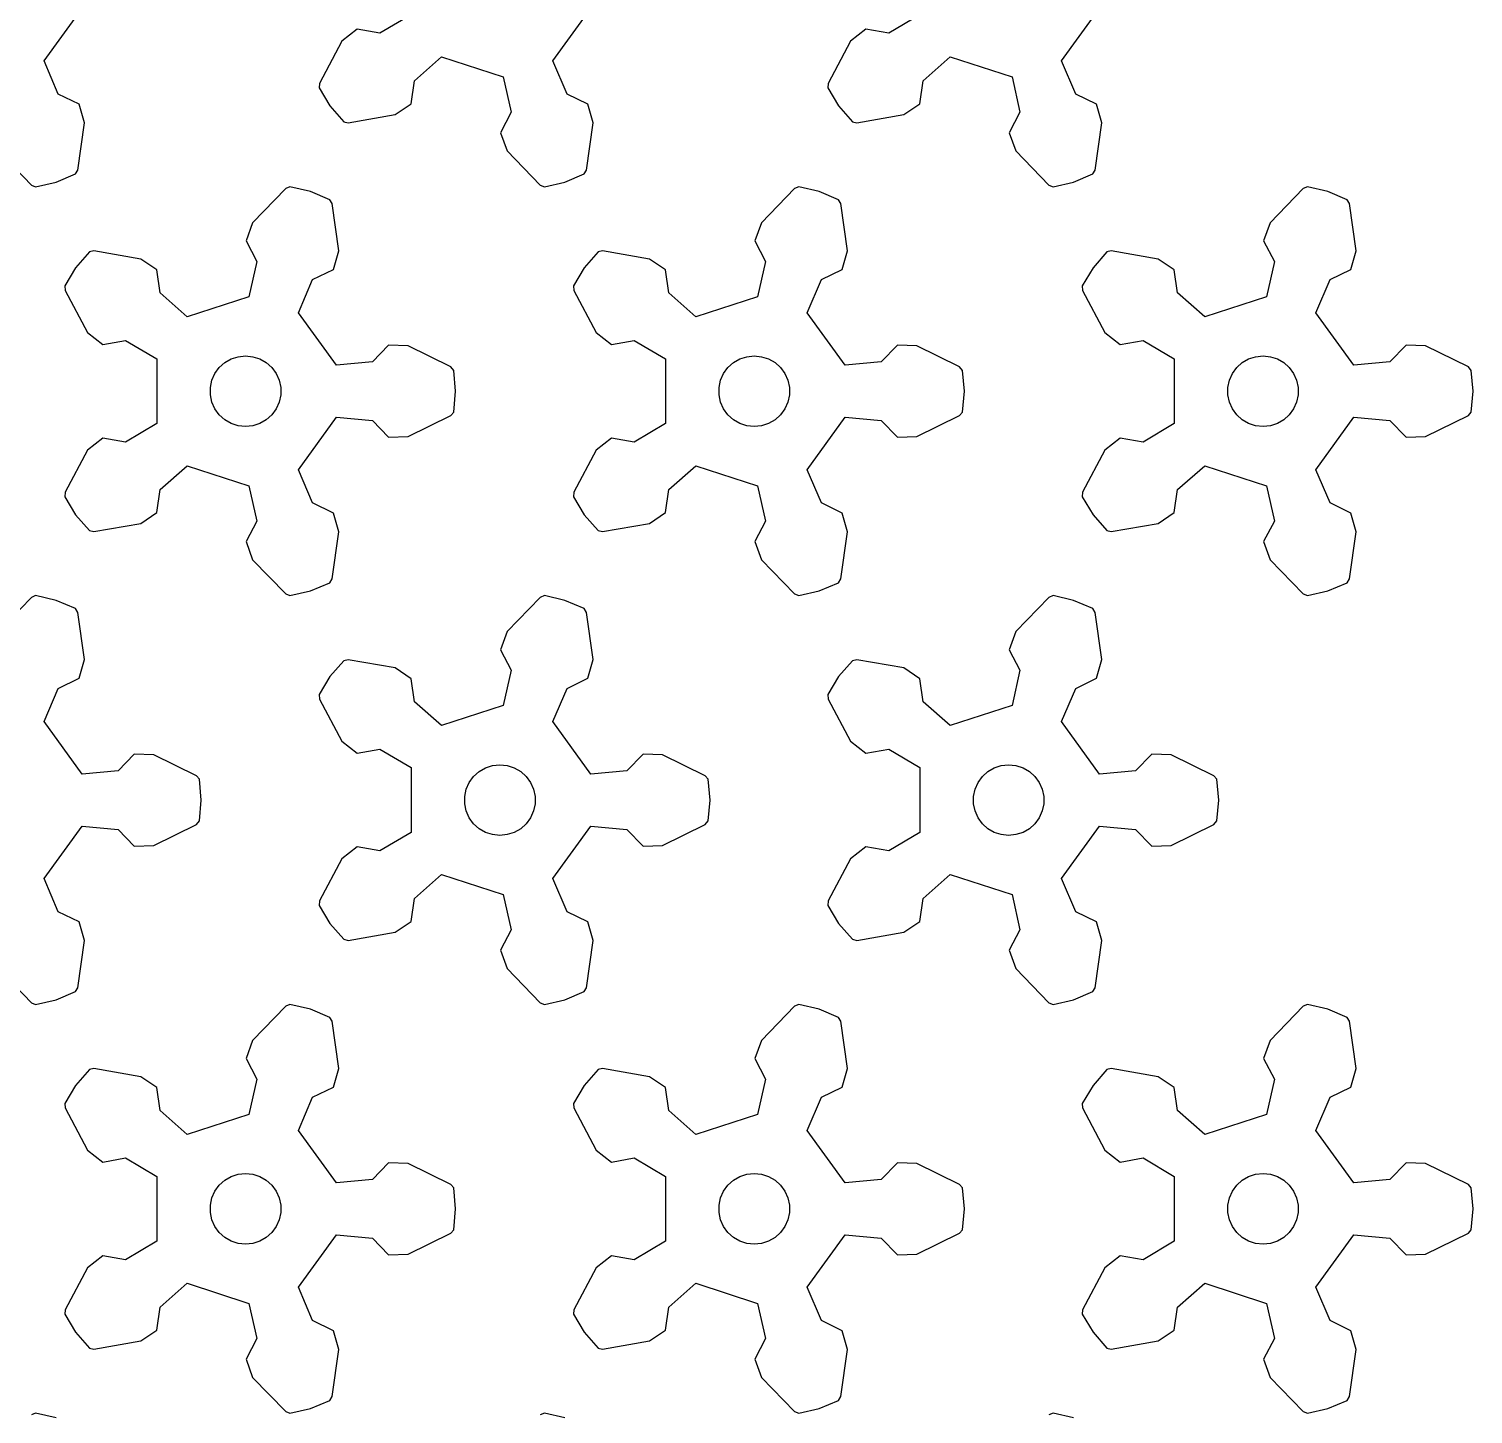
# Model space of a CAD drawing. Extents: x 0 to 211, y 0 to 226.
# Drawn here: x 149.5 to 210.8, y 104.1 to 162.8 of the extents above; entities that cross this region are included whole.
import ezdxf

# ---------------------------------------------------------------- set-up
doc = ezdxf.new("R2010")
doc.units = 0

msp = doc.modelspace()

# ---------------------------------------------------------------- linework, layer by layer
for p, q in [((150.179, 161.49), (151.796, 163.716)), ((171.759, 161.49), (173.376, 163.716)), ((193.339, 161.49), (194.956, 163.716)), ((165.748, 163.443), (164.43, 162.659)), ((187.328, 163.443), (186.01, 162.659)), ((163.459, 162.829), (162.811, 162.321)), ((164.43, 162.659), (163.459, 162.829)), ((185.04, 162.829), (184.391, 162.321)), ((186.01, 162.659), (185.04, 162.829)), ((162.811, 162.321), (161.863, 160.535)), ((184.391, 162.321), (183.443, 160.535)), ((150.784, 160.081), (150.179, 161.49)), ((165.891, 160.647), (167.044, 161.658)), ((167.044, 161.658), (169.661, 160.808)), ((172.364, 160.081), (171.759, 161.49)), ((187.471, 160.647), (188.624, 161.658)), ((188.624, 161.658), (191.241, 160.808)), ((193.944, 160.081), (193.339, 161.49)), ((161.863, 160.535), (161.85, 160.344)), ((165.753, 159.672), (165.891, 160.647)), ((169.661, 160.808), (169.999, 159.312)), ((183.443, 160.535), (183.43, 160.344)), ((187.333, 159.672), (187.471, 160.647)), ((191.241, 160.808), (191.579, 159.312)), ((151.669, 159.648), (150.784, 160.081)), ((161.85, 160.344), (162.307, 159.58)), ((173.249, 159.648), (172.364, 160.081)), ((183.43, 160.344), (183.887, 159.58)), ((194.829, 159.648), (193.944, 160.081)), ((151.896, 158.856), (151.669, 159.648)), ((162.307, 159.58), (162.893, 158.909)), ((165.07, 159.212), (165.753, 159.672)), ((169.999, 159.312), (169.538, 158.442)), ((173.476, 158.856), (173.249, 159.648)), ((183.887, 159.58), (184.473, 158.909)), ((186.65, 159.212), (187.333, 159.672)), ((191.579, 159.312), (191.118, 158.442)), ((195.056, 158.856), (194.829, 159.648)), ((151.612, 156.854), (151.896, 158.856)), ((162.893, 158.909), (163.079, 158.863)), ((163.079, 158.863), (165.07, 159.212)), ((173.192, 156.854), (173.476, 158.856)), ((184.473, 158.909), (184.659, 158.863)), ((184.659, 158.863), (186.65, 159.212)), ((194.772, 156.854), (195.056, 158.856)), ((169.538, 158.442), (169.82, 157.668)), ((191.118, 158.442), (191.4, 157.668)), ((148.24, 157.668), (149.646, 156.215)), ((169.82, 157.668), (171.226, 156.215)), ((191.4, 157.668), (192.806, 156.215)), ((151.511, 156.692), (151.612, 156.854)), ((173.091, 156.692), (173.192, 156.854)), ((194.671, 156.692), (194.772, 156.854)), ((149.823, 156.144), (150.692, 156.342)), ((150.692, 156.342), (151.511, 156.692)), ((171.403, 156.144), (172.272, 156.342)), ((172.272, 156.342), (173.091, 156.692)), ((192.983, 156.144), (193.852, 156.342)), ((193.852, 156.342), (194.671, 156.692)), ((149.646, 156.215), (149.823, 156.144)), ((160.436, 156.072), (159.03, 154.62)), ((160.613, 156.144), (160.436, 156.072)), ((161.482, 155.946), (160.613, 156.144)), ((162.301, 155.596), (161.482, 155.946)), ((171.226, 156.215), (171.403, 156.144)), ((182.016, 156.072), (180.61, 154.62)), ((182.193, 156.144), (182.016, 156.072)), ((183.062, 155.946), (182.193, 156.144)), ((183.881, 155.596), (183.062, 155.946)), ((192.806, 156.215), (192.983, 156.144)), ((203.596, 156.072), (202.19, 154.62)), ((203.773, 156.144), (203.596, 156.072)), ((204.642, 155.946), (203.773, 156.144)), ((205.461, 155.596), (204.642, 155.946)), ((162.402, 155.433), (162.301, 155.596)), ((162.686, 153.432), (162.402, 155.433)), ((183.982, 155.433), (183.881, 155.596)), ((184.266, 153.432), (183.982, 155.433)), ((205.562, 155.433), (205.461, 155.596)), ((205.846, 153.432), (205.562, 155.433)), ((159.03, 154.62), (158.748, 153.846)), ((180.61, 154.62), (180.328, 153.846)), ((202.19, 154.62), (201.908, 153.846)), ((158.748, 153.846), (159.209, 152.976)), ((180.328, 153.846), (180.789, 152.976)), ((201.908, 153.846), (202.369, 152.976)), ((152.103, 153.379), (151.517, 152.708)), ((152.289, 153.425), (152.103, 153.379)), ((154.28, 153.076), (152.289, 153.425)), ((162.459, 152.64), (162.686, 153.432)), ((173.683, 153.379), (173.097, 152.708)), ((173.869, 153.425), (173.683, 153.379)), ((175.86, 153.076), (173.869, 153.425)), ((184.039, 152.64), (184.266, 153.432)), ((195.263, 153.379), (194.677, 152.708)), ((195.449, 153.425), (195.263, 153.379)), ((197.44, 153.076), (195.449, 153.425)), ((205.619, 152.64), (205.846, 153.432)), ((151.517, 152.708), (151.06, 151.943)), ((154.963, 152.616), (154.28, 153.076)), ((155.101, 151.641), (154.963, 152.616)), ((159.209, 152.976), (158.871, 151.48)), ((161.574, 152.207), (162.459, 152.64)), ((173.097, 152.708), (172.64, 151.943)), ((176.543, 152.616), (175.86, 153.076)), ((176.681, 151.641), (176.543, 152.616)), ((180.789, 152.976), (180.451, 151.48)), ((183.154, 152.207), (184.039, 152.64)), ((194.677, 152.708), (194.22, 151.943)), ((198.123, 152.616), (197.44, 153.076)), ((198.261, 151.641), (198.123, 152.616)), ((202.369, 152.976), (202.031, 151.48)), ((204.735, 152.207), (205.619, 152.64)), ((151.06, 151.943), (151.073, 151.752)), ((160.969, 150.798), (161.574, 152.207)), ((172.64, 151.943), (172.653, 151.752)), ((182.549, 150.798), (183.154, 152.207)), ((194.22, 151.943), (194.233, 151.752)), ((204.129, 150.798), (204.735, 152.207)), ((151.073, 151.752), (152.021, 149.967)), ((156.254, 150.629), (155.101, 151.641)), ((158.871, 151.48), (156.254, 150.629)), ((172.653, 151.752), (173.601, 149.967)), ((177.834, 150.629), (176.681, 151.641)), ((180.451, 151.48), (177.834, 150.629)), ((194.233, 151.752), (195.181, 149.967)), ((199.414, 150.629), (198.261, 151.641)), ((202.031, 151.48), (199.414, 150.629)), ((162.586, 148.572), (160.969, 150.798)), ((184.166, 148.572), (182.549, 150.798)), ((205.746, 148.572), (204.129, 150.798)), ((152.021, 149.967), (152.669, 149.459)), ((152.669, 149.459), (153.64, 149.629)), ((153.64, 149.629), (154.958, 148.845)), ((173.601, 149.967), (174.249, 149.459)), ((174.249, 149.459), (175.22, 149.629)), ((175.22, 149.629), (176.538, 148.845)), ((195.181, 149.967), (195.83, 149.459)), ((195.83, 149.459), (196.8, 149.629)), ((196.8, 149.629), (198.118, 148.845)), ((158.117, 148.84), (158.416, 148.936)), ((158.416, 148.936), (158.728, 148.969)), ((158.728, 148.969), (159.039, 148.936)), ((159.039, 148.936), (159.338, 148.84)), ((164.798, 149.421), (164.113, 148.713)), ((165.622, 149.391), (164.798, 149.421)), ((167.438, 148.503), (165.622, 149.391)), ((179.697, 148.84), (179.996, 148.936)), ((179.996, 148.936), (180.308, 148.969)), ((180.308, 148.969), (180.619, 148.936)), ((180.619, 148.936), (180.918, 148.84)), ((186.378, 149.421), (185.693, 148.713)), ((187.202, 149.391), (186.378, 149.421)), ((189.018, 148.503), (187.202, 149.391)), ((201.278, 148.84), (201.576, 148.936)), ((201.576, 148.936), (201.888, 148.969)), ((201.888, 148.969), (202.199, 148.936)), ((202.199, 148.936), (202.498, 148.84)), ((207.958, 149.421), (207.273, 148.713)), ((208.782, 149.391), (207.958, 149.421)), ((210.598, 148.503), (208.782, 149.391)), ((154.958, 148.845), (154.958, 146.094)), ((157.429, 148.219), (157.613, 148.473)), ((157.613, 148.473), (157.846, 148.683)), ((157.846, 148.683), (158.117, 148.84)), ((159.338, 148.84), (159.609, 148.683)), ((159.609, 148.683), (159.842, 148.473)), ((159.842, 148.473), (160.027, 148.219)), ((164.113, 148.713), (162.586, 148.572)), ((167.56, 148.356), (167.438, 148.503)), ((167.64, 147.469), (167.56, 148.356)), ((176.538, 148.845), (176.538, 146.094)), ((179.009, 148.219), (179.193, 148.473)), ((179.193, 148.473), (179.426, 148.683)), ((179.426, 148.683), (179.697, 148.84)), ((180.918, 148.84), (181.189, 148.683)), ((181.189, 148.683), (181.422, 148.473)), ((181.422, 148.473), (181.607, 148.219)), ((185.693, 148.713), (184.166, 148.572)), ((189.14, 148.356), (189.018, 148.503)), ((189.22, 147.469), (189.14, 148.356)), ((198.118, 148.845), (198.118, 146.094)), ((200.589, 148.219), (200.773, 148.473)), ((200.773, 148.473), (201.006, 148.683)), ((201.006, 148.683), (201.278, 148.84)), ((202.498, 148.84), (202.769, 148.683)), ((202.769, 148.683), (203.002, 148.473)), ((203.002, 148.473), (203.187, 148.219)), ((207.273, 148.713), (205.746, 148.572)), ((210.72, 148.356), (210.598, 148.503)), ((210.8, 147.469), (210.72, 148.356)), ((157.236, 147.626), (157.301, 147.933)), ((157.301, 147.933), (157.429, 148.219)), ((160.027, 148.219), (160.154, 147.933)), ((160.154, 147.933), (160.219, 147.626)), ((178.816, 147.626), (178.881, 147.933)), ((178.881, 147.933), (179.009, 148.219)), ((181.607, 148.219), (181.734, 147.933)), ((181.734, 147.933), (181.799, 147.626)), ((200.396, 147.626), (200.461, 147.933)), ((200.461, 147.933), (200.589, 148.219)), ((203.187, 148.219), (203.314, 147.933)), ((203.314, 147.933), (203.379, 147.626)), ((157.236, 147.312), (157.236, 147.626)), ((157.301, 147.006), (157.236, 147.312)), ((160.219, 147.312), (160.154, 147.006)), ((160.219, 147.626), (160.219, 147.312)), ((167.56, 146.582), (167.64, 147.469)), ((178.816, 147.312), (178.816, 147.626)), ((178.881, 147.006), (178.816, 147.312)), ((181.799, 147.312), (181.734, 147.006)), ((181.799, 147.626), (181.799, 147.312)), ((189.14, 146.582), (189.22, 147.469)), ((200.396, 147.312), (200.396, 147.626)), ((200.461, 147.006), (200.396, 147.312)), ((203.379, 147.312), (203.314, 147.006)), ((203.379, 147.626), (203.379, 147.312)), ((210.72, 146.582), (210.8, 147.469)), ((157.429, 146.719), (157.301, 147.006)), ((157.613, 146.466), (157.429, 146.719)), ((157.846, 146.256), (157.613, 146.466)), ((159.842, 146.466), (159.609, 146.256)), ((160.027, 146.719), (159.842, 146.466)), ((160.154, 147.006), (160.027, 146.719)), ((165.622, 145.548), (167.438, 146.435)), ((167.438, 146.435), (167.56, 146.582)), ((179.009, 146.719), (178.881, 147.006)), ((179.193, 146.466), (179.009, 146.719)), ((179.426, 146.256), (179.193, 146.466)), ((181.422, 146.466), (181.189, 146.256)), ((181.607, 146.719), (181.422, 146.466)), ((181.734, 147.006), (181.607, 146.719)), ((187.202, 145.548), (189.018, 146.435)), ((189.018, 146.435), (189.14, 146.582)), ((200.589, 146.719), (200.461, 147.006)), ((200.773, 146.466), (200.589, 146.719)), ((201.006, 146.256), (200.773, 146.466)), ((203.002, 146.466), (202.769, 146.256)), ((203.187, 146.719), (203.002, 146.466)), ((203.314, 147.006), (203.187, 146.719)), ((208.782, 145.548), (210.598, 146.435)), ((210.598, 146.435), (210.72, 146.582)), ((154.958, 146.094), (153.64, 145.31)), ((158.117, 146.099), (157.846, 146.256)), ((158.416, 146.002), (158.117, 146.099)), ((158.728, 145.969), (158.416, 146.002)), ((159.039, 146.002), (158.728, 145.969)), ((159.338, 146.099), (159.039, 146.002)), ((159.609, 146.256), (159.338, 146.099)), ((160.969, 144.14), (162.586, 146.366)), ((162.586, 146.366), (164.113, 146.226)), ((164.113, 146.226), (164.798, 145.518)), ((176.538, 146.094), (175.22, 145.31)), ((179.697, 146.099), (179.426, 146.256)), ((179.996, 146.002), (179.697, 146.099)), ((180.308, 145.969), (179.996, 146.002)), ((180.619, 146.002), (180.308, 145.969)), ((180.918, 146.099), (180.619, 146.002)), ((181.189, 146.256), (180.918, 146.099)), ((182.549, 144.14), (184.166, 146.366)), ((184.166, 146.366), (185.693, 146.226)), ((185.693, 146.226), (186.378, 145.518)), ((198.118, 146.094), (196.8, 145.31)), ((201.278, 146.099), (201.006, 146.256)), ((201.576, 146.002), (201.278, 146.099)), ((201.888, 145.969), (201.576, 146.002)), ((202.199, 146.002), (201.888, 145.969)), ((202.498, 146.099), (202.199, 146.002)), ((202.769, 146.256), (202.498, 146.099)), ((204.129, 144.14), (205.746, 146.366)), ((205.746, 146.366), (207.273, 146.226)), ((207.273, 146.226), (207.958, 145.518)), ((152.669, 145.48), (152.021, 144.972)), ((153.64, 145.31), (152.669, 145.48)), ((164.798, 145.518), (165.622, 145.548)), ((174.249, 145.48), (173.601, 144.972)), ((175.22, 145.31), (174.249, 145.48)), ((186.378, 145.518), (187.202, 145.548)), ((195.83, 145.48), (195.181, 144.972)), ((196.8, 145.31), (195.83, 145.48)), ((207.958, 145.518), (208.782, 145.548)), ((152.021, 144.972), (151.073, 143.186)), ((173.601, 144.972), (172.653, 143.186)), ((195.181, 144.972), (194.233, 143.186)), ((155.101, 143.298), (156.254, 144.309)), ((156.254, 144.309), (158.871, 143.459)), ((161.574, 142.731), (160.969, 144.14)), ((176.681, 143.298), (177.834, 144.309)), ((177.834, 144.309), (180.451, 143.459)), ((183.154, 142.731), (182.549, 144.14)), ((198.261, 143.298), (199.414, 144.309)), ((199.414, 144.309), (202.031, 143.459)), ((204.735, 142.731), (204.129, 144.14)), ((158.871, 143.459), (159.209, 141.963)), ((180.451, 143.459), (180.789, 141.963)), ((202.031, 143.459), (202.369, 141.963)), ((151.073, 143.186), (151.06, 142.995)), ((151.06, 142.995), (151.517, 142.231)), ((154.963, 142.322), (155.101, 143.298)), ((172.653, 143.186), (172.64, 142.995)), ((172.64, 142.995), (173.097, 142.231)), ((176.543, 142.322), (176.681, 143.298)), ((194.233, 143.186), (194.22, 142.995)), ((194.22, 142.995), (194.677, 142.231)), ((198.123, 142.322), (198.261, 143.298)), ((151.517, 142.231), (152.103, 141.56)), ((154.28, 141.862), (154.963, 142.322)), ((162.459, 142.299), (161.574, 142.731)), ((162.686, 141.506), (162.459, 142.299)), ((173.097, 142.231), (173.683, 141.56)), ((175.86, 141.862), (176.543, 142.322)), ((184.039, 142.299), (183.154, 142.731)), ((184.266, 141.506), (184.039, 142.299)), ((194.677, 142.231), (195.263, 141.56)), ((197.44, 141.862), (198.123, 142.322)), ((205.619, 142.299), (204.735, 142.731)), ((205.846, 141.506), (205.619, 142.299)), ((152.103, 141.56), (152.289, 141.513)), ((152.289, 141.513), (154.28, 141.862)), ((159.209, 141.963), (158.748, 141.093)), ((173.683, 141.56), (173.869, 141.513)), ((173.869, 141.513), (175.86, 141.862)), ((180.789, 141.963), (180.328, 141.093)), ((195.263, 141.56), (195.449, 141.513)), ((195.449, 141.513), (197.44, 141.862)), ((202.369, 141.963), (201.908, 141.093)), ((158.748, 141.093), (159.03, 140.319)), ((162.402, 139.505), (162.686, 141.506)), ((180.328, 141.093), (180.61, 140.319)), ((183.982, 139.505), (184.266, 141.506)), ((201.908, 141.093), (202.19, 140.319)), ((205.562, 139.505), (205.846, 141.506)), ((159.03, 140.319), (160.436, 138.866)), ((180.61, 140.319), (182.016, 138.866)), ((202.19, 140.319), (203.596, 138.866)), ((161.482, 138.993), (162.301, 139.343)), ((162.301, 139.343), (162.402, 139.505)), ((183.062, 138.993), (183.881, 139.343)), ((183.881, 139.343), (183.982, 139.505)), ((204.642, 138.993), (205.461, 139.343)), ((205.461, 139.343), (205.562, 139.505)), ((149.646, 138.723), (148.24, 137.27)), ((149.823, 138.795), (149.646, 138.723)), ((150.692, 138.596), (149.823, 138.795)), ((151.511, 138.246), (150.692, 138.596)), ((160.436, 138.866), (160.613, 138.795)), ((160.613, 138.795), (161.482, 138.993)), ((171.226, 138.723), (169.82, 137.27)), ((171.403, 138.795), (171.226, 138.723)), ((172.272, 138.596), (171.403, 138.795)), ((173.091, 138.246), (172.272, 138.596)), ((182.016, 138.866), (182.193, 138.795)), ((182.193, 138.795), (183.062, 138.993)), ((192.806, 138.723), (191.4, 137.27)), ((192.983, 138.795), (192.806, 138.723)), ((193.852, 138.596), (192.983, 138.795)), ((194.671, 138.246), (193.852, 138.596)), ((203.596, 138.866), (203.773, 138.795)), ((203.773, 138.795), (204.642, 138.993)), ((151.612, 138.084), (151.511, 138.246)), ((151.896, 136.083), (151.612, 138.084)), ((173.192, 138.084), (173.091, 138.246)), ((173.476, 136.083), (173.192, 138.084)), ((194.772, 138.084), (194.671, 138.246)), ((195.056, 136.083), (194.772, 138.084)), ((169.82, 137.27), (169.538, 136.496)), ((191.4, 137.27), (191.118, 136.496)), ((151.669, 135.29), (151.896, 136.083)), ((162.893, 136.029), (162.307, 135.359)), ((163.079, 136.076), (162.893, 136.029)), ((165.07, 135.727), (163.079, 136.076)), ((169.538, 136.496), (169.999, 135.626)), ((173.249, 135.29), (173.476, 136.083)), ((184.473, 136.029), (183.887, 135.359)), ((184.659, 136.076), (184.473, 136.029)), ((186.65, 135.727), (184.659, 136.076)), ((191.118, 136.496), (191.579, 135.626)), ((194.829, 135.29), (195.056, 136.083)), ((165.753, 135.267), (165.07, 135.727)), ((169.999, 135.626), (169.661, 134.13)), ((187.333, 135.267), (186.65, 135.727)), ((191.579, 135.626), (191.241, 134.13)), ((150.179, 133.449), (150.784, 134.858)), ((150.784, 134.858), (151.669, 135.29)), ((162.307, 135.359), (161.85, 134.594)), ((165.891, 134.292), (165.753, 135.267)), ((171.759, 133.449), (172.364, 134.858)), ((172.364, 134.858), (173.249, 135.29)), ((183.887, 135.359), (183.43, 134.594)), ((187.471, 134.292), (187.333, 135.267)), ((193.339, 133.449), (193.944, 134.858)), ((193.944, 134.858), (194.829, 135.29)), ((161.85, 134.594), (161.863, 134.403)), ((161.863, 134.403), (162.811, 132.618)), ((167.044, 133.28), (165.891, 134.292)), ((183.43, 134.594), (183.443, 134.403)), ((183.443, 134.403), (184.391, 132.618)), ((188.624, 133.28), (187.471, 134.292)), ((169.661, 134.13), (167.044, 133.28)), ((191.241, 134.13), (188.624, 133.28)), ((151.796, 131.223), (150.179, 133.449)), ((173.376, 131.223), (171.759, 133.449)), ((194.956, 131.223), (193.339, 133.449)), ((162.811, 132.618), (163.459, 132.109)), ((184.391, 132.618), (185.04, 132.109)), ((154.008, 132.071), (153.323, 131.363)), ((154.832, 132.042), (154.008, 132.071)), ((156.648, 131.154), (154.832, 132.042)), ((163.459, 132.109), (164.43, 132.28)), ((164.43, 132.28), (165.748, 131.496)), ((175.588, 132.071), (174.903, 131.363)), ((176.412, 132.042), (175.588, 132.071)), ((178.228, 131.154), (176.412, 132.042)), ((185.04, 132.109), (186.01, 132.28)), ((186.01, 132.28), (187.328, 131.496)), ((197.168, 132.071), (196.483, 131.363)), ((197.992, 132.042), (197.168, 132.071)), ((199.808, 131.154), (197.992, 132.042)), ((153.323, 131.363), (151.796, 131.223)), ((156.77, 131.007), (156.648, 131.154)), ((165.748, 131.496), (165.748, 128.744)), ((168.219, 130.87), (168.403, 131.124)), ((168.403, 131.124), (168.636, 131.333)), ((168.636, 131.333), (168.907, 131.49)), ((168.907, 131.49), (169.206, 131.587)), ((169.206, 131.587), (169.518, 131.62)), ((169.518, 131.62), (169.829, 131.587)), ((169.829, 131.587), (170.128, 131.49)), ((170.128, 131.49), (170.399, 131.333)), ((170.399, 131.333), (170.632, 131.124)), ((170.632, 131.124), (170.817, 130.87)), ((174.903, 131.363), (173.376, 131.223)), ((178.35, 131.007), (178.228, 131.154)), ((187.328, 131.496), (187.328, 128.744)), ((189.799, 130.87), (189.983, 131.124)), ((189.983, 131.124), (190.216, 131.333)), ((190.216, 131.333), (190.488, 131.49)), ((190.488, 131.49), (190.786, 131.587)), ((190.786, 131.587), (191.098, 131.62)), ((191.098, 131.62), (191.409, 131.587)), ((191.409, 131.587), (191.708, 131.49)), ((191.708, 131.49), (191.979, 131.333)), ((191.979, 131.333), (192.212, 131.124)), ((192.212, 131.124), (192.397, 130.87)), ((196.483, 131.363), (194.956, 131.223)), ((199.93, 131.007), (199.808, 131.154)), ((156.85, 130.12), (156.77, 131.007)), ((168.026, 130.277), (168.091, 130.583)), ((168.091, 130.583), (168.219, 130.87)), ((170.817, 130.87), (170.944, 130.583)), ((170.944, 130.583), (171.009, 130.277)), ((178.43, 130.12), (178.35, 131.007)), ((189.606, 130.277), (189.671, 130.583)), ((189.671, 130.583), (189.799, 130.87)), ((192.397, 130.87), (192.524, 130.583)), ((192.524, 130.583), (192.589, 130.277)), ((200.01, 130.12), (199.93, 131.007)), ((156.77, 129.233), (156.85, 130.12)), ((168.026, 129.963), (168.026, 130.277)), ((168.091, 129.656), (168.026, 129.963)), ((171.009, 129.963), (170.944, 129.656)), ((171.009, 130.277), (171.009, 129.963)), ((178.35, 129.233), (178.43, 130.12)), ((189.606, 129.963), (189.606, 130.277)), ((189.671, 129.656), (189.606, 129.963)), ((192.589, 129.963), (192.524, 129.656)), ((192.589, 130.277), (192.589, 129.963)), ((199.93, 129.233), (200.01, 130.12)), ((168.219, 129.37), (168.091, 129.656)), ((168.403, 129.116), (168.219, 129.37)), ((170.817, 129.37), (170.632, 129.116)), ((170.944, 129.656), (170.817, 129.37)), ((189.799, 129.37), (189.671, 129.656)), ((189.983, 129.116), (189.799, 129.37)), ((192.397, 129.37), (192.212, 129.116)), ((192.524, 129.656), (192.397, 129.37)), ((150.179, 126.791), (151.796, 129.017)), ((151.796, 129.017), (153.323, 128.876)), ((153.323, 128.876), (154.008, 128.169)), ((154.832, 128.198), (156.648, 129.086)), ((156.648, 129.086), (156.77, 129.233)), ((165.748, 128.744), (164.43, 127.96)), ((168.636, 128.906), (168.403, 129.116)), ((168.907, 128.75), (168.636, 128.906)), ((169.206, 128.653), (168.907, 128.75)), ((169.518, 128.62), (169.206, 128.653)), ((169.829, 128.653), (169.518, 128.62)), ((170.128, 128.75), (169.829, 128.653)), ((170.399, 128.906), (170.128, 128.75)), ((170.632, 129.116), (170.399, 128.906)), ((171.759, 126.791), (173.376, 129.017)), ((173.376, 129.017), (174.903, 128.876)), ((174.903, 128.876), (175.588, 128.169)), ((176.412, 128.198), (178.228, 129.086)), ((178.228, 129.086), (178.35, 129.233)), ((187.328, 128.744), (186.01, 127.96)), ((190.216, 128.906), (189.983, 129.116)), ((190.488, 128.75), (190.216, 128.906)), ((190.786, 128.653), (190.488, 128.75)), ((191.098, 128.62), (190.786, 128.653)), ((191.409, 128.653), (191.098, 128.62)), ((191.708, 128.75), (191.409, 128.653)), ((191.979, 128.906), (191.708, 128.75)), ((192.212, 129.116), (191.979, 128.906)), ((193.339, 126.791), (194.956, 129.017)), ((194.956, 129.017), (196.483, 128.876)), ((196.483, 128.876), (197.168, 128.169)), ((197.992, 128.198), (199.808, 129.086)), ((199.808, 129.086), (199.93, 129.233)), ((154.008, 128.169), (154.832, 128.198)), ((163.459, 128.13), (162.811, 127.622)), ((164.43, 127.96), (163.459, 128.13)), ((175.588, 128.169), (176.412, 128.198)), ((185.04, 128.13), (184.391, 127.622)), ((186.01, 127.96), (185.04, 128.13)), ((197.168, 128.169), (197.992, 128.198)), ((162.811, 127.622), (161.863, 125.837)), ((184.391, 127.622), (183.443, 125.837)), ((165.891, 125.948), (167.044, 126.96)), ((167.044, 126.96), (169.661, 126.11)), ((187.471, 125.948), (188.624, 126.96)), ((188.624, 126.96), (191.241, 126.11)), ((150.784, 125.382), (150.179, 126.791)), ((172.364, 125.382), (171.759, 126.791)), ((193.944, 125.382), (193.339, 126.791)), ((161.863, 125.837), (161.85, 125.646)), ((161.85, 125.646), (162.307, 124.881)), ((165.753, 124.973), (165.891, 125.948)), ((169.661, 126.11), (169.999, 124.614)), ((183.443, 125.837), (183.43, 125.646)), ((183.43, 125.646), (183.887, 124.881)), ((187.333, 124.973), (187.471, 125.948)), ((191.241, 126.11), (191.579, 124.614)), ((151.669, 124.949), (150.784, 125.382)), ((173.249, 124.949), (172.364, 125.382)), ((194.829, 124.949), (193.944, 125.382)), ((151.896, 124.157), (151.669, 124.949)), ((162.307, 124.881), (162.893, 124.21)), ((163.079, 124.164), (165.07, 124.513)), ((165.07, 124.513), (165.753, 124.973)), ((169.999, 124.614), (169.538, 123.744)), ((173.476, 124.157), (173.249, 124.949)), ((183.887, 124.881), (184.473, 124.21)), ((184.659, 124.164), (186.65, 124.513)), ((186.65, 124.513), (187.333, 124.973)), ((191.579, 124.614), (191.118, 123.744)), ((195.056, 124.157), (194.829, 124.949)), ((151.612, 122.156), (151.896, 124.157)), ((162.893, 124.21), (163.079, 124.164)), ((173.192, 122.156), (173.476, 124.157)), ((184.473, 124.21), (184.659, 124.164)), ((194.772, 122.156), (195.056, 124.157)), ((169.538, 123.744), (169.82, 122.969)), ((191.118, 123.744), (191.4, 122.969)), ((148.24, 122.969), (149.646, 121.517)), ((169.82, 122.969), (171.226, 121.517)), ((191.4, 122.969), (192.806, 121.517)), ((150.692, 121.643), (151.511, 121.994)), ((151.511, 121.994), (151.612, 122.156)), ((172.272, 121.643), (173.091, 121.994)), ((173.091, 121.994), (173.192, 122.156)), ((193.852, 121.643), (194.671, 121.994)), ((194.671, 121.994), (194.772, 122.156)), ((149.646, 121.517), (149.823, 121.445)), ((149.823, 121.445), (150.692, 121.643)), ((160.436, 121.374), (159.03, 119.921)), ((160.613, 121.445), (160.436, 121.374)), ((161.482, 121.247), (160.613, 121.445)), ((171.226, 121.517), (171.403, 121.445)), ((171.403, 121.445), (172.272, 121.643)), ((182.016, 121.374), (180.61, 119.921)), ((182.193, 121.445), (182.016, 121.374)), ((183.062, 121.247), (182.193, 121.445)), ((192.806, 121.517), (192.983, 121.445)), ((192.983, 121.445), (193.852, 121.643)), ((203.596, 121.374), (202.19, 119.921)), ((203.773, 121.445), (203.596, 121.374)), ((204.642, 121.247), (203.773, 121.445)), ((162.301, 120.897), (161.482, 121.247)), ((162.402, 120.735), (162.301, 120.897)), ((162.686, 118.733), (162.402, 120.735)), ((183.881, 120.897), (183.062, 121.247)), ((183.982, 120.735), (183.881, 120.897)), ((184.266, 118.733), (183.982, 120.735)), ((205.461, 120.897), (204.642, 121.247)), ((205.562, 120.735), (205.461, 120.897)), ((205.846, 118.733), (205.562, 120.735)), ((159.03, 119.921), (158.748, 119.147)), ((180.61, 119.921), (180.328, 119.147)), ((202.19, 119.921), (201.908, 119.147)), ((158.748, 119.147), (159.209, 118.277)), ((180.328, 119.147), (180.789, 118.277)), ((201.908, 119.147), (202.369, 118.277)), ((152.103, 118.68), (151.517, 118.009)), ((152.289, 118.727), (152.103, 118.68)), ((154.28, 118.378), (152.289, 118.727)), ((154.963, 117.917), (154.28, 118.378)), ((159.209, 118.277), (158.871, 116.781)), ((162.459, 117.941), (162.686, 118.733)), ((173.683, 118.68), (173.097, 118.009)), ((173.869, 118.727), (173.683, 118.68)), ((175.86, 118.378), (173.869, 118.727)), ((176.543, 117.917), (175.86, 118.378)), ((180.789, 118.277), (180.451, 116.781)), ((184.039, 117.941), (184.266, 118.733)), ((195.263, 118.68), (194.677, 118.009)), ((195.449, 118.727), (195.263, 118.68)), ((197.44, 118.378), (195.449, 118.727)), ((198.123, 117.917), (197.44, 118.378)), ((202.369, 118.277), (202.031, 116.781)), ((205.619, 117.941), (205.846, 118.733)), ((151.517, 118.009), (151.06, 117.245)), ((155.101, 116.942), (154.963, 117.917)), ((161.574, 117.508), (162.459, 117.941)), ((173.097, 118.009), (172.64, 117.245)), ((176.681, 116.942), (176.543, 117.917)), ((183.154, 117.508), (184.039, 117.941)), ((194.677, 118.009), (194.22, 117.245)), ((198.261, 116.942), (198.123, 117.917)), ((204.735, 117.508), (205.619, 117.941)), ((151.06, 117.245), (151.073, 117.054)), ((151.073, 117.054), (152.021, 115.268)), ((160.969, 116.099), (161.574, 117.508)), ((172.64, 117.245), (172.653, 117.054)), ((172.653, 117.054), (173.601, 115.268)), ((182.549, 116.099), (183.154, 117.508)), ((194.22, 117.245), (194.233, 117.054)), ((194.233, 117.054), (195.181, 115.268)), ((204.129, 116.099), (204.735, 117.508)), ((156.254, 115.931), (155.101, 116.942)), ((158.871, 116.781), (156.254, 115.931)), ((177.834, 115.931), (176.681, 116.942)), ((180.451, 116.781), (177.834, 115.931)), ((199.414, 115.931), (198.261, 116.942)), ((202.031, 116.781), (199.414, 115.931)), ((162.586, 113.873), (160.969, 116.099)), ((184.166, 113.873), (182.549, 116.099)), ((205.746, 113.873), (204.129, 116.099)), ((152.021, 115.268), (152.669, 114.76)), ((173.601, 115.268), (174.249, 114.76)), ((195.181, 115.268), (195.83, 114.76)), ((152.669, 114.76), (153.64, 114.93)), ((153.64, 114.93), (154.958, 114.146)), ((164.798, 114.722), (164.113, 114.014)), ((165.622, 114.692), (164.798, 114.722)), ((167.438, 113.804), (165.622, 114.692)), ((174.249, 114.76), (175.22, 114.93)), ((175.22, 114.93), (176.538, 114.146)), ((186.378, 114.722), (185.693, 114.014)), ((187.202, 114.692), (186.378, 114.722)), ((189.018, 113.804), (187.202, 114.692)), ((195.83, 114.76), (196.8, 114.93)), ((196.8, 114.93), (198.118, 114.146)), ((207.958, 114.722), (207.273, 114.014)), ((208.782, 114.692), (207.958, 114.722)), ((210.598, 113.804), (208.782, 114.692)), ((154.958, 114.146), (154.958, 111.395)), ((157.613, 113.774), (157.846, 113.984)), ((157.846, 113.984), (158.117, 114.141)), ((158.117, 114.141), (158.416, 114.238)), ((158.416, 114.238), (158.728, 114.271)), ((158.728, 114.271), (159.039, 114.238)), ((159.039, 114.238), (159.338, 114.141)), ((159.338, 114.141), (159.609, 113.984)), ((159.609, 113.984), (159.842, 113.774)), ((164.113, 114.014), (162.586, 113.873)), ((176.538, 114.146), (176.538, 111.395)), ((179.193, 113.774), (179.426, 113.984)), ((179.426, 113.984), (179.697, 114.141)), ((179.697, 114.141), (179.996, 114.238)), ((179.996, 114.238), (180.308, 114.271)), ((180.308, 114.271), (180.619, 114.238)), ((180.619, 114.238), (180.918, 114.141)), ((180.918, 114.141), (181.189, 113.984)), ((181.189, 113.984), (181.422, 113.774)), ((185.693, 114.014), (184.166, 113.873)), ((198.118, 114.146), (198.118, 111.395)), ((200.773, 113.774), (201.006, 113.984)), ((201.006, 113.984), (201.278, 114.141)), ((201.278, 114.141), (201.576, 114.238)), ((201.576, 114.238), (201.888, 114.271)), ((201.888, 114.271), (202.199, 114.238)), ((202.199, 114.238), (202.498, 114.141)), ((202.498, 114.141), (202.769, 113.984)), ((202.769, 113.984), (203.002, 113.774)), ((207.273, 114.014), (205.746, 113.873)), ((157.301, 113.234), (157.429, 113.521)), ((157.429, 113.521), (157.613, 113.774)), ((159.842, 113.774), (160.027, 113.521)), ((160.027, 113.521), (160.154, 113.234)), ((167.56, 113.658), (167.438, 113.804)), ((167.64, 112.771), (167.56, 113.658)), ((178.881, 113.234), (179.009, 113.521)), ((179.009, 113.521), (179.193, 113.774)), ((181.422, 113.774), (181.607, 113.521)), ((181.607, 113.521), (181.734, 113.234)), ((189.14, 113.658), (189.018, 113.804)), ((189.22, 112.771), (189.14, 113.658)), ((200.461, 113.234), (200.589, 113.521)), ((200.589, 113.521), (200.773, 113.774)), ((203.002, 113.774), (203.187, 113.521)), ((203.187, 113.521), (203.314, 113.234)), ((210.72, 113.658), (210.598, 113.804)), ((210.8, 112.771), (210.72, 113.658)), ((157.236, 112.927), (157.301, 113.234)), ((157.236, 112.614), (157.236, 112.927)), ((160.154, 113.234), (160.219, 112.927)), ((160.219, 112.927), (160.219, 112.614)), ((167.56, 111.883), (167.64, 112.771)), ((178.816, 112.927), (178.881, 113.234)), ((178.816, 112.614), (178.816, 112.927)), ((181.734, 113.234), (181.799, 112.927)), ((181.799, 112.927), (181.799, 112.614)), ((189.14, 111.883), (189.22, 112.771)), ((200.396, 112.927), (200.461, 113.234)), ((200.396, 112.614), (200.396, 112.927)), ((203.314, 113.234), (203.379, 112.927)), ((203.379, 112.927), (203.379, 112.614)), ((210.72, 111.883), (210.8, 112.771)), ((157.301, 112.307), (157.236, 112.614)), ((157.429, 112.021), (157.301, 112.307)), ((160.154, 112.307), (160.027, 112.021)), ((160.219, 112.614), (160.154, 112.307)), ((178.881, 112.307), (178.816, 112.614)), ((179.009, 112.021), (178.881, 112.307)), ((181.734, 112.307), (181.607, 112.021)), ((181.799, 112.614), (181.734, 112.307)), ((200.461, 112.307), (200.396, 112.614)), ((200.589, 112.021), (200.461, 112.307)), ((203.314, 112.307), (203.187, 112.021)), ((203.379, 112.614), (203.314, 112.307)), ((157.613, 111.767), (157.429, 112.021)), ((157.846, 111.557), (157.613, 111.767)), ((158.117, 111.4), (157.846, 111.557)), ((159.609, 111.557), (159.338, 111.4)), ((159.842, 111.767), (159.609, 111.557)), ((160.027, 112.021), (159.842, 111.767)), ((160.969, 109.442), (162.586, 111.668)), ((162.586, 111.668), (164.113, 111.527)), ((164.113, 111.527), (164.798, 110.819)), ((165.622, 110.849), (167.438, 111.737)), ((167.438, 111.737), (167.56, 111.883)), ((179.193, 111.767), (179.009, 112.021)), ((179.426, 111.557), (179.193, 111.767)), ((179.697, 111.4), (179.426, 111.557)), ((181.189, 111.557), (180.918, 111.4)), ((181.422, 111.767), (181.189, 111.557)), ((181.607, 112.021), (181.422, 111.767)), ((182.549, 109.442), (184.166, 111.668)), ((184.166, 111.668), (185.693, 111.527)), ((185.693, 111.527), (186.378, 110.819)), ((187.202, 110.849), (189.018, 111.737)), ((189.018, 111.737), (189.14, 111.883)), ((200.773, 111.767), (200.589, 112.021)), ((201.006, 111.557), (200.773, 111.767)), ((201.278, 111.4), (201.006, 111.557)), ((202.769, 111.557), (202.498, 111.4)), ((203.002, 111.767), (202.769, 111.557)), ((203.187, 112.021), (203.002, 111.767)), ((204.129, 109.442), (205.746, 111.668)), ((205.746, 111.668), (207.273, 111.527)), ((207.273, 111.527), (207.958, 110.819)), ((208.782, 110.849), (210.598, 111.737)), ((210.598, 111.737), (210.72, 111.883)), ((154.958, 111.395), (153.64, 110.611)), ((158.416, 111.303), (158.117, 111.4)), ((158.728, 111.271), (158.416, 111.303)), ((159.039, 111.303), (158.728, 111.271)), ((159.338, 111.4), (159.039, 111.303)), ((176.538, 111.395), (175.22, 110.611)), ((179.996, 111.303), (179.697, 111.4)), ((180.308, 111.271), (179.996, 111.303)), ((180.619, 111.303), (180.308, 111.271)), ((180.918, 111.4), (180.619, 111.303)), ((198.118, 111.395), (196.8, 110.611)), ((201.576, 111.303), (201.278, 111.4)), ((201.888, 111.271), (201.576, 111.303)), ((202.199, 111.303), (201.888, 111.271)), ((202.498, 111.4), (202.199, 111.303)), ((152.021, 110.273), (151.073, 108.487)), ((152.669, 110.781), (152.021, 110.273)), ((153.64, 110.611), (152.669, 110.781)), ((164.798, 110.819), (165.622, 110.849)), ((173.601, 110.273), (172.653, 108.487)), ((174.249, 110.781), (173.601, 110.273)), ((175.22, 110.611), (174.249, 110.781)), ((186.378, 110.819), (187.202, 110.849)), ((195.181, 110.273), (194.233, 108.487)), ((195.83, 110.781), (195.181, 110.273)), ((196.8, 110.611), (195.83, 110.781)), ((207.958, 110.819), (208.782, 110.849)), ((155.101, 108.599), (156.254, 109.611)), ((156.254, 109.611), (158.871, 108.76)), ((161.574, 108.033), (160.969, 109.442)), ((176.681, 108.599), (177.834, 109.611)), ((177.834, 109.611), (180.451, 108.76)), ((183.154, 108.033), (182.549, 109.442)), ((198.261, 108.599), (199.414, 109.611)), ((199.414, 109.611), (202.031, 108.76)), ((204.735, 108.033), (204.129, 109.442)), ((151.073, 108.487), (151.06, 108.296)), ((154.963, 107.624), (155.101, 108.599)), ((158.871, 108.76), (159.209, 107.264)), ((172.653, 108.487), (172.64, 108.296)), ((176.543, 107.624), (176.681, 108.599)), ((180.451, 108.76), (180.789, 107.264)), ((194.233, 108.487), (194.22, 108.296)), ((198.123, 107.624), (198.261, 108.599)), ((202.031, 108.76), (202.369, 107.264)), ((151.06, 108.296), (151.517, 107.532)), ((162.459, 107.6), (161.574, 108.033)), ((172.64, 108.296), (173.097, 107.532)), ((184.039, 107.6), (183.154, 108.033)), ((194.22, 108.296), (194.677, 107.532)), ((205.619, 107.6), (204.735, 108.033)), ((151.517, 107.532), (152.103, 106.861)), ((154.28, 107.164), (154.963, 107.624)), ((159.209, 107.264), (158.748, 106.394)), ((162.686, 106.808), (162.459, 107.6)), ((173.097, 107.532), (173.683, 106.861)), ((175.86, 107.164), (176.543, 107.624)), ((180.789, 107.264), (180.328, 106.394)), ((184.266, 106.808), (184.039, 107.6)), ((194.677, 107.532), (195.263, 106.861)), ((197.44, 107.164), (198.123, 107.624)), ((202.369, 107.264), (201.908, 106.394)), ((205.846, 106.808), (205.619, 107.6)), ((152.103, 106.861), (152.289, 106.815)), ((152.289, 106.815), (154.28, 107.164)), ((162.402, 104.806), (162.686, 106.808)), ((173.683, 106.861), (173.869, 106.815)), ((173.869, 106.815), (175.86, 107.164)), ((183.982, 104.806), (184.266, 106.808)), ((195.263, 106.861), (195.449, 106.815)), ((195.449, 106.815), (197.44, 107.164)), ((205.562, 104.806), (205.846, 106.808)), ((158.748, 106.394), (159.03, 105.62)), ((180.328, 106.394), (180.61, 105.62)), ((201.908, 106.394), (202.19, 105.62)), ((159.03, 105.62), (160.436, 104.167)), ((180.61, 105.62), (182.016, 104.167)), ((202.19, 105.62), (203.596, 104.167)), ((162.301, 104.644), (162.402, 104.806)), ((183.881, 104.644), (183.982, 104.806)), ((205.461, 104.644), (205.562, 104.806)), ((160.436, 104.167), (160.613, 104.096)), ((160.613, 104.096), (161.482, 104.294)), ((161.482, 104.294), (162.301, 104.644)), ((182.016, 104.167), (182.193, 104.096)), ((182.193, 104.096), (183.062, 104.294)), ((183.062, 104.294), (183.881, 104.644)), ((203.596, 104.167), (203.773, 104.096)), ((203.773, 104.096), (204.642, 104.294)), ((204.642, 104.294), (205.461, 104.644)), ((149.823, 104.096), (149.646, 104.024)), ((150.692, 103.898), (149.823, 104.096)), ((171.403, 104.096), (171.226, 104.024)), ((172.272, 103.898), (171.403, 104.096)), ((192.983, 104.096), (192.806, 104.024)), ((193.852, 103.898), (192.983, 104.096))]:
    msp.add_line(p, q)

doc.saveas('drawing.dxf')
